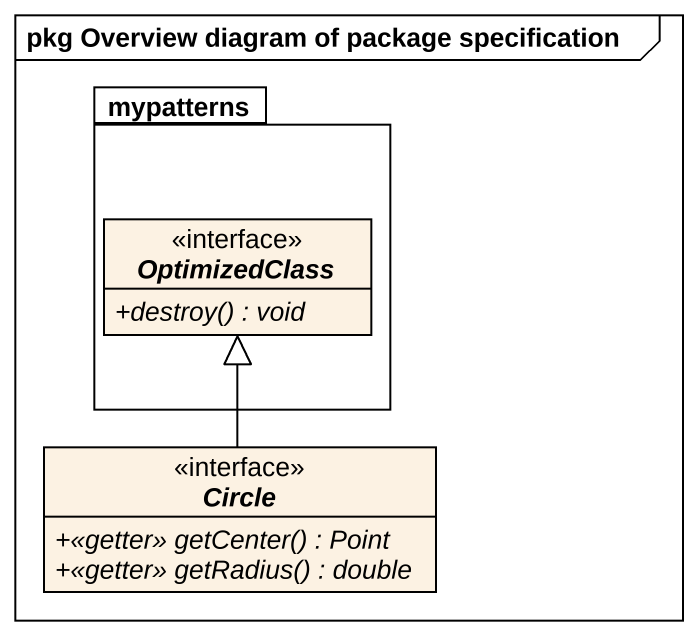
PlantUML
@startuml
mainframe pkg Overview diagram of package specification
hide circle
hide empty members
skinparam classAttributeIconSize 0
package mypatterns {
  interface OptimizedClass {
    {abstract} +destroy() : void
  }
}
interface "Circle" as Circle_ {
  {abstract} +<<getter>> getCenter() : Point
  {abstract} +<<getter>> getRadius() : double
}
Circle_ -up-|> OptimizedClass
@enduml
